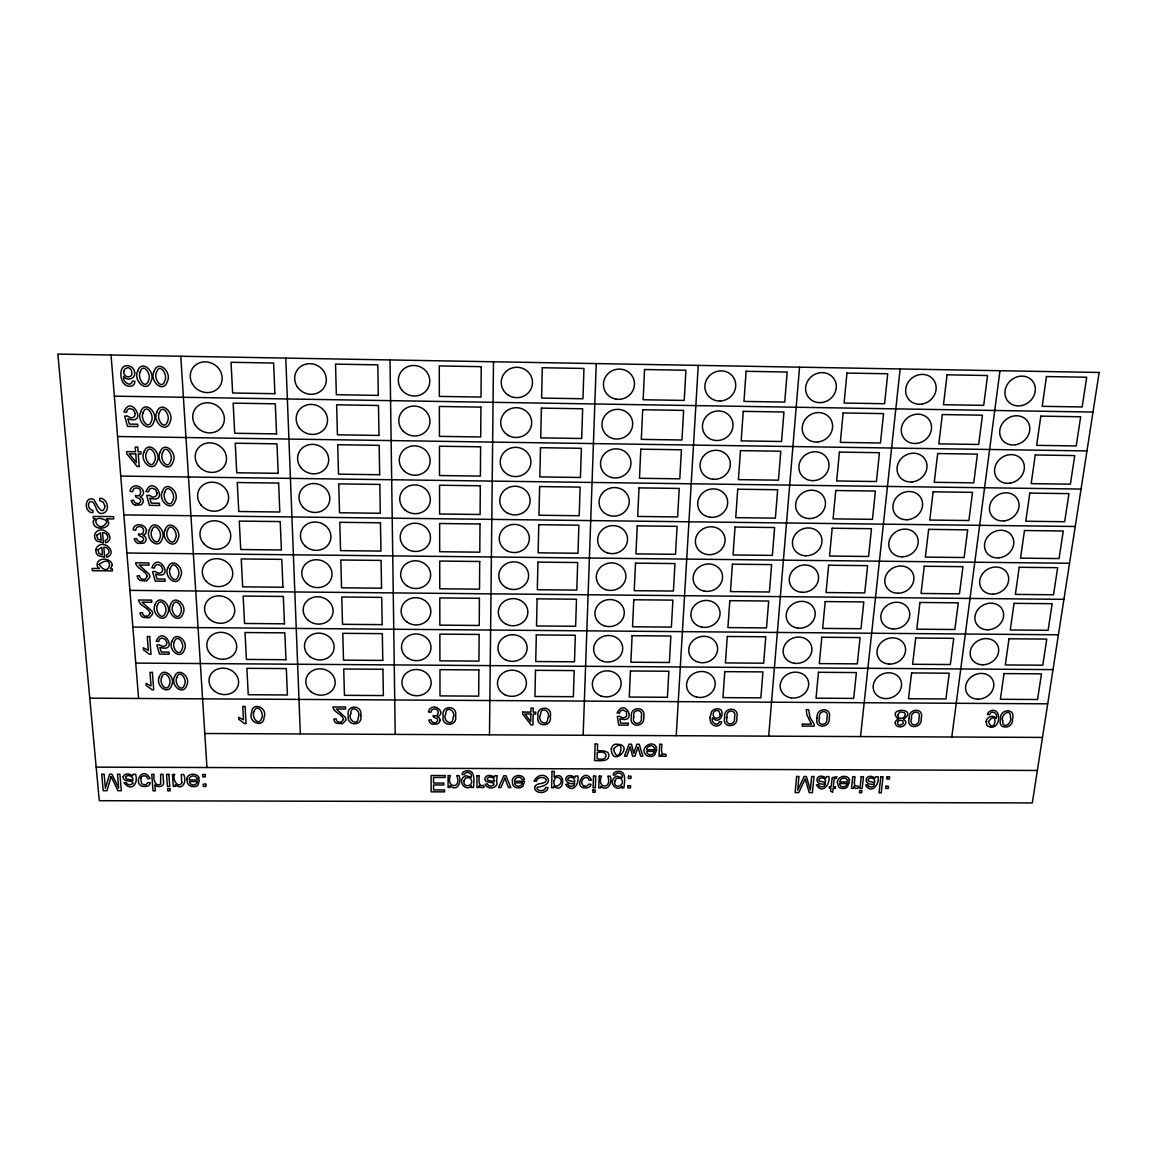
<?xml version="1.0" encoding="UTF-8"?>
<svg xmlns="http://www.w3.org/2000/svg" width="1157" height="1157" viewBox="0 0 1157 1157"><rect width="100%" height="100%" fill="white"/><g stroke="black" fill="none" stroke-linecap="round" stroke-linejoin="round"><path stroke-width="1.5" d="M489.498 734.825L493.489 361.765M583.157 735.274L596.245 363.587M676.223 735.707L698.25 365.381M768.682 736.141L799.545 367.174M860.533 736.575L900.117 368.953M951.806 737.009L999.981 370.717M96.176 767.134L1037.366 770.461M204.803 733.495L1042.486 737.428M135.745 663.091L1053.015 669.614M89.783 698.177L1047.707 703.818M132.853 627.065L1058.424 634.788M129.917 590.374L1063.934 599.34M123.857 514.908L1075.243 526.493M126.923 553.003L1069.531 563.257M120.747 476.077L1081.043 489.064M117.58 436.507L1086.973 450.926M114.341 396.157L1093.003 412.066M135.383 505.19L140.648 504.915A5.279 4.715 24.8 0 0 143.121 501.936L143.222 500.677A4.397 3.934 24.8 0 0 141.385 497.496L140.113 496.787C149.325 493.142 137.813 481.514 131.869 487.502A6.161 5.51 25.3 0 0 130.278 490.221L130.148 491.363L132.679 491.711L133.127 489.99A3.702 3.312 25.4 0 1 136.396 487.994C142.571 487.574 141.892 498.204 135.398 495.427C134.993 498.985 142.166 497.221 140.503 501.863C138.956 505.059 133.879 503.454 133.59 500.157L131.117 500.533L132.679 503.483A5.727 5.12 24.9 0 0 135.383 505.19M584.198 786.167L586.787 786.297L588.855 784.07L591.039 784.374L590.345 785.95A4.585 4.021 -6.4 0 1 588.421 787.541C570.835 791.59 584.271 764.864 591.415 780.122L589.188 780.368C587.467 773.657 579.122 779.89 582.55 784.735A3.514 3.081 -6.3 0 0 584.198 786.167M111.043 355.011L138.58 698.466M180.796 356.24L206.958 767.525M285.779 358.091L300.328 733.943M390.01 359.943L395.217 734.391M104.954 506.289C102.568 517.758 96.421 503.555 93.847 499.549C84.215 495.182 83.723 513.144 92.936 512.696L92.922 510.295C88.727 510.309 86.891 503.83 90.116 501.531C97.202 500.851 94.44 515.906 103.436 513.173C110.682 510.497 107.239 497.929 99.777 498.233L99.762 500.605L103.306 502.225L104.954 506.289M450.145 785.748L450.145 787.425L448.092 787.411L448.092 775.58L450.377 775.595C445.445 788.177 462.12 789.551 456.769 775.609L459.054 775.624C461.874 782.161 457.203 792.27 450.145 785.748M135.138 413.497L134.979 415.349A4.194 3.789 30.1 0 1 133.532 417.272L131.03 417.908L127.096 415.942L124.71 416.202L127.516 426.383L137.857 426.543L137.683 424.229L129.382 424.098L127.849 418.776C148.761 425.935 131.074 392.932 123.929 412.008L126.634 412.268L127.01 410.634A3.861 3.485 30.2 0 1 130.365 408.566L133.59 409.954L135.138 413.497M251.59 712.683C247.656 722.402 263.68 728.679 264.1 717.253C268.106 707.52 251.893 701.07 251.59 712.683M163.542 781.973C164.583 786.905 157.583 787.888 154.908 784.938L155.371 790.838L153.042 790.838L151.755 774.351L154.098 774.351C153.201 778.256 154.705 787.411 160.635 784.171L160.635 774.38L162.978 774.38L163.542 781.973M471.391 786.066L471.391 787.483L473.488 787.483C473.835 781.872 475.903 769.318 466.343 770.88C464.319 770.996 461.961 772.326 462.149 774.64L464.376 774.366C465.779 770.548 472.924 772.89 471.232 777.215L466.199 775.754A4.874 4.281 -0.2 0 0 463.205 777.403C458.071 782.58 466.083 791.634 471.391 786.066M1002.714 720.811C1001.933 730.139 1012.881 723.487 1010.394 717.109C1011.175 707.795 1000.212 714.361 1002.714 720.811M94.585 535.257L94.816 537.889A6.219 5.496 24 0 0 96.971 541.057L103.407 542.835L102.539 532.726C106.979 531.989 110.407 538.988 105.171 540.42L105.692 542.792C116.683 538.8 103.638 524.483 96.219 532.046A6.378 5.626 24 0 0 94.585 535.257M95.857 549.763L96.089 552.381A6.19 5.467 23.2 0 0 98.229 555.519L104.651 557.284L103.783 547.247C108.208 546.494 111.636 553.465 106.415 554.883L106.921 557.24C117.869 553.263 104.853 539.046 97.492 546.567A6.349 5.597 23.3 0 0 95.857 549.763M134.689 372.684C135.731 378.918 126.778 381.448 123.654 376.358C122.208 381.463 130.625 388.101 132.39 381.145L134.964 381.376L134.487 383.459A5.481 4.946 32.2 0 1 131.609 386.004C122.425 388.318 119.157 375.924 121.673 369.17A6.884 6.219 32.8 0 1 124.667 366.176C129.179 364.195 134.545 367.825 134.689 372.684M156.976 492.925L156.802 494.719A4.078 3.673 24.8 0 1 155.4 496.57L152.941 497.192L149.079 495.297L146.751 495.558L149.455 505.349L159.565 505.479L159.42 503.252L151.292 503.15L149.817 498.031C170.238 504.9 153.1 473.141 146.013 491.523L148.66 491.768L149.036 490.206A3.76 3.384 24.9 0 1 152.319 488.211L155.486 489.527L156.976 492.925M476.988 775.682L476.901 787.498L478.955 787.498L478.969 785.719L480.401 787.367L483.019 787.613L484.205 787.136L483.438 785.285C477.841 787.599 479.085 778.386 479.273 775.682L476.988 775.682M478.882 669.932L478.665 696.138L440.007 695.892L439.949 669.657L478.882 669.932M479.157 634.441L478.94 661.124L439.92 660.835L439.862 634.123L479.157 634.441M479.432 598.299L479.229 625.474L439.848 625.142L439.79 597.923L479.432 598.299M479.721 561.492L479.504 589.159L439.776 588.768L439.703 561.058L479.721 561.492M480.01 523.976L479.793 552.178L439.689 551.73L439.631 523.499L480.01 523.976M480.314 485.766L480.097 514.503L439.602 513.997L439.544 485.231L480.314 485.766M480.618 446.819L480.386 476.106L439.515 475.541L439.458 446.226L480.618 446.819M480.936 407.134L480.69 436.97L439.443 436.348L439.371 406.469L480.936 407.134M481.24 366.668L481.008 397.082L439.342 396.403L439.284 365.93L481.24 366.668M162.602 569.128L162.428 570.849A3.992 3.543 20.7 0 1 161.04 572.643L158.625 573.25L154.85 571.428L152.565 571.688L155.197 581.118L165.118 581.204L164.974 579.064L157.005 578.992L155.559 574.046C175.56 580.655 158.842 550.038 151.842 567.798L154.431 568.029L154.807 566.511A3.673 3.269 20.8 0 1 158.046 564.587L161.141 565.86L162.602 569.128M574.566 783.477L573.858 785.719L571.269 786.384L568.926 785.892L567.856 784.142L565.628 784.403C572.223 793.948 579.527 784.822 577.82 776.014L575.463 776L574.957 777.461C564.298 770.432 561.651 785.589 574.566 783.477M633.79 716.964C631.1 725.656 643.234 725.41 641.267 716.993C643.972 708.373 631.794 708.474 633.79 716.964M724.687 717.441C721.606 728.794 738.6 727.955 736.792 717.514C739.916 706.189 722.807 706.855 724.687 717.441M166.782 642.525L166.608 644.189A3.905 3.428 17.4 0 1 165.234 645.924L162.877 646.503L159.16 644.767L156.918 645.013L159.492 654.095L169.24 654.168L169.096 652.1L161.271 652.042L159.854 647.284C179.451 653.647 163.123 624.1 156.209 641.267L158.769 641.484L159.116 640.023A3.601 3.167 17.5 0 1 162.298 638.158L165.335 639.373L166.782 642.525M186.812 778.965L187.434 783.014L188.909 785.024A5.872 5.033 11.9 0 0 192.279 786.586L194.94 786.601A5.727 4.903 11.8 0 0 198.021 785.082L199.409 779.963L189.184 779.934C188.634 775.552 195.417 774.366 196.835 778.343L199.221 778.097C197.399 772.659 187.391 772.833 186.812 778.965M350.745 713.536C347.389 720.421 358.193 726.741 358.308 717.398C361.707 710.543 350.817 704.15 350.745 713.536M494.198 780.932L494.184 781.669L487.979 780.223A1.938 1.707 -1.3 0 1 487.299 778.892L487.473 778.155C489.498 775.667 494.733 777.49 494.198 780.932M496.498 780.7C499.65 788.423 487.039 790.535 485.202 784.157L487.43 783.896L488.543 785.646L490.915 786.153L493.996 784.808C494.429 780.57 483.713 784.374 484.942 778.126C486.33 774.322 491.884 775.045 494.429 777.2L494.907 775.74L497.279 775.74L496.498 780.7M710.181 716.95C708.981 721.823 712.914 727.536 718.237 725.67A4.744 4.194 -14 0 0 721.1 723.544L721.78 721.809L719.524 721.635C717.644 727.232 710.485 722.46 712.394 717.759C721.433 727.449 727.753 705.047 714.578 709.299A5.944 5.279 -14.1 0 0 711.541 711.815L710.181 716.95M895.214 722.561C894.896 727.825 903.111 728.143 905.237 724.239A4.744 4.093 -21.9 0 0 905.757 721.476L903.501 719.22C919.439 707.65 885.018 707.173 898.353 719.191L896.125 720.507L895.214 722.561M522.718 712.076L522.675 713.985L531.034 724.933L532.929 724.947L533.16 714.043L535.705 714.057L535.749 712.148L533.203 712.134L533.29 708.098L530.976 708.084L530.889 712.134L522.718 712.076M123.163 776.694C122.512 783.072 132.997 779.124 133.098 783.477L130.061 784.836L127.588 784.33L126.272 782.551L124.016 782.812C131.348 792.053 138.609 784.084 135.586 774.293L133.142 774.293L132.795 775.769C130.22 773.729 124.377 772.688 123.163 776.694M530.846 714.028L530.687 721.621L524.96 713.999L530.846 714.028M535.517 670.322L534.939 696.471L573.351 696.702L574.19 670.597L535.517 670.322M536.313 634.918L535.72 661.529L574.479 661.818L575.333 635.236L536.313 634.918M537.123 598.849L536.515 625.951L575.622 626.284L576.504 599.21L537.123 598.849M537.947 562.114L537.325 589.723L576.793 590.113L577.69 562.533L537.947 562.114M538.772 524.685L538.15 552.815L577.979 553.263L578.89 525.177L538.772 524.685M539.625 486.562L538.988 515.227L579.194 515.718L580.12 487.097L539.625 486.562M540.493 447.701L539.842 476.915L580.438 477.465L581.378 448.309L540.493 447.701M541.389 408.103L540.724 437.881L581.696 438.489L582.651 408.768L541.389 408.103M542.286 367.738L541.606 398.08L582.969 398.76L583.952 368.461L542.286 367.738M825.476 780.556L825.375 782.436L819.445 781.004A1.924 1.663 -17.3 0 1 818.881 779.688C819.72 776.665 825.23 777.533 825.476 780.556M897.673 714.968L898.439 717.354A3.543 3.066 -22.1 0 0 900.204 718.251L901.751 718.266A3.688 3.196 -22.1 0 0 903.776 717.369A3.601 3.109 -22.1 0 0 905.005 715.648L905.164 714.245A3.514 3.052 -22.1 0 0 904.384 712.538L899.842 712.018L897.673 714.968M360.738 715.503C363.37 726.422 346.03 726.625 348.315 715.431C345.61 704.353 363.067 704.338 360.738 715.503M93.355 521.228C92.112 532.943 115.657 528.272 106.56 518.857L113.733 518.943L113.531 516.629L93.124 516.384L93.312 518.495L95.236 518.524L93.355 521.228M837.379 782.349L838.608 786.919A5.655 4.874 -18.1 0 0 841.573 788.452L844.118 788.467A5.525 4.758 -18.1 0 0 847.314 786.977L849.498 781.987L839.722 781.958C839.751 778.054 846.143 776.231 847.3 780.411L849.628 780.165C848.095 773.787 837.191 776 837.379 782.349M552.034 771.386L551.585 787.715L553.639 787.715L553.682 786.196C564.934 795.221 566.178 769.203 554.145 777.157L554.304 771.401L552.034 771.386M99.14 564.327C109.843 580.872 115.714 551.99 99.14 564.327M656.655 749.779L654.688 754.885A5.583 4.932 -10 0 1 651.507 756.403L648.903 756.389A5.713 5.047 -10 0 1 645.794 754.812C638.924 747.422 653.604 738.788 656.699 747.899L654.327 748.16C653.098 743.965 646.517 745.629 646.662 749.736L656.655 749.779M854.343 782.783L854.719 785.704L858.104 786.138L858.668 787.975L855.587 788.496L853.707 786.558L853.519 788.322L851.523 788.322L852.767 776.665L854.994 776.665L854.343 782.783M112.301 565.079L110.45 568.796L112.287 568.81L112.46 570.907L92.358 570.705L92.155 568.449L99.386 568.521L98.519 567.841A4.946 4.353 22.6 0 1 97.058 564.818C97.174 556.792 111.491 557.703 112.301 565.079M817.146 717.947C813.863 729.315 830.798 728.332 829.179 718.005C832.505 706.652 815.454 707.462 817.146 717.947M106.646 522.299C98.2 536.009 87.744 511.698 105.721 520.26A3.485 3.081 24.6 0 1 106.646 522.299M574.639 781.192L574.61 781.915L568.477 780.469A1.938 1.692 -5.5 0 1 567.827 779.153L568.015 778.415C570.039 775.942 575.26 777.735 574.639 781.192M727.03 717.456C724.166 726.177 736.242 725.829 734.449 717.499C737.313 708.851 725.208 709.053 727.03 717.456M123.799 371.238C122.917 374.897 127.284 378.455 130.539 376.3A4.209 3.804 32.8 0 0 131.884 374.362L131.594 370.529L129.931 368.447A3.63 3.283 32.9 0 0 127.675 367.695L124.739 369.011L123.799 371.238M445.662 714.057C442.133 720.956 452.821 727.189 453.081 717.918C456.639 711.049 445.879 704.743 445.662 714.057M874.663 780.715L874.547 782.595L868.647 781.163A1.924 1.649 -19.2 0 1 868.112 779.847C868.95 776.853 874.446 777.678 874.663 780.715M592.991 790L592.905 792.285L595.161 792.299L595.248 790.014L592.991 790M593.527 776.058L593.078 787.83L595.334 787.83L595.783 776.072L593.527 776.058M595.175 744.038L594.553 760.539C599.037 760.539 609.435 762.376 608.828 754.827A5.568 4.917 -7.4 0 0 607.526 752.281L603.954 750.893L597.388 750.777L597.648 744.052L595.175 744.038M597.301 752.715L597.07 758.616C608.727 762.391 609.088 749.042 597.301 752.715M599.239 776.087L598.762 787.845L600.801 787.859L600.859 786.182C607.078 792.559 613.326 782.407 610.086 776.116L607.815 776.116C612.617 789.869 596.115 788.698 601.495 776.087L599.239 776.087M621.888 786.5L621.815 787.917L623.898 787.917C624.433 782.465 627.051 769.868 617.491 771.401C615.452 771.531 613.094 772.833 613.181 775.147L615.394 774.872C616.826 771.097 623.941 773.368 622.076 777.692L617.144 776.246A4.83 4.238 -8 0 0 614.121 777.88C608.784 782.913 616.493 792.097 621.888 786.5M630.464 670.988L629.249 697.049L667.415 697.281L668.876 671.248L630.464 670.988M632.112 635.699L630.869 662.223L669.382 662.498L670.872 636.017L632.112 635.699M633.79 599.76L632.532 626.776L671.378 627.108L672.911 600.121L633.79 599.76M635.511 563.155L634.224 590.677L673.417 591.053L674.979 563.575L635.511 563.155M637.247 525.871L635.945 553.899L675.5 554.333L677.091 526.348L637.247 525.871M639.026 487.892L637.695 516.441L677.626 516.933L679.231 488.428L639.026 487.892M640.833 449.176L639.474 478.275L679.781 478.824L681.43 449.784L640.833 449.176M642.685 409.737L641.296 439.385L681.979 440.007L683.657 410.388L642.685 409.737M644.565 369.517L643.147 399.758L684.221 400.423L685.927 370.24L644.565 369.517M628.135 723.226L628.049 725.193L618.764 725.15L617.332 716.53L619.501 716.284L622.842 717.933L625.156 717.369A3.688 3.283 -8.9 0 0 626.66 715.72L626.472 711.772L623.233 710.022A3.399 3.037 -8.9 0 0 619.993 711.786L619.487 713.175L617.086 712.987C625.272 696.688 638.071 724.701 619.877 718.685L620.687 723.197L628.135 723.226M628.034 785.661L627.933 787.931L630.493 787.931L630.594 785.675L628.034 785.661M628.482 776.173L628.381 778.459L630.955 778.459L631.057 776.188L628.482 776.173M140.156 372.048C136.916 377.92 145.478 390.733 148.544 380.465C151.871 374.608 143.15 361.751 140.156 372.048M143.092 412.832C139.896 418.632 148.385 431.142 151.408 421.076C154.676 415.276 146.042 402.737 143.092 412.832M455.54 716.024C457.955 726.827 440.73 727.175 443.203 715.952C440.716 704.989 458.071 704.815 455.54 716.024M146.447 452.821C143.294 458.562 151.697 470.783 154.676 460.905C157.916 455.178 149.369 442.929 146.447 452.821M156.484 372.323C153.23 378.194 161.749 390.994 164.844 380.74C168.184 374.882 159.507 362.04 156.484 372.323M151.755 530.557C148.66 536.183 156.904 547.811 159.796 538.323C162.963 532.697 154.59 521.04 151.755 530.557M159.276 413.078C156.05 418.877 164.496 431.387 167.534 421.322C170.846 415.522 162.24 402.998 159.276 413.078M162.472 453.052C159.276 458.794 167.649 471 170.643 461.137C173.912 455.395 165.408 443.174 162.472 453.052M986.068 721.722L987.123 725.772L990.999 727.319A6.031 5.134 -24.7 0 0 995.815 725.425C1001.022 720.695 999.127 707.187 990.262 710.991A4.642 3.963 -25 0 0 988.194 712.77L987.413 714.505L989.539 714.693C991.549 709.039 998.578 713.84 996.264 718.526C993.53 714.158 986.314 716.921 986.068 721.722M157.424 605.386C154.387 610.896 162.486 621.989 165.306 612.848C168.401 607.338 160.172 596.217 157.424 605.386M164.786 492.275C161.633 497.958 169.92 509.861 172.87 500.186C176.11 494.516 167.678 482.57 164.786 492.275M659.721 744.327L659.056 756.259L661.095 756.273L661.197 754.465L662.542 756.143L665.145 756.389L666.345 755.911L665.665 754.031C659.967 756.36 661.659 746.945 661.992 744.327L659.721 744.327M167.461 530.745C164.337 536.356 172.552 547.984 175.474 538.497C178.67 532.885 170.31 521.228 167.461 530.745M161.647 677.481C158.697 682.876 166.637 693.462 169.385 684.669C172.407 679.26 164.337 668.659 161.647 677.481M170.253 568.477C167.172 574.031 175.3 585.384 178.192 576.085C181.345 570.517 173.073 559.135 170.253 568.477M819.474 717.947C816.437 726.683 828.484 726.249 826.85 717.991C829.887 709.328 817.811 709.631 819.474 717.947M909.228 718.439C905.743 729.85 922.621 728.708 921.174 718.497C924.718 707.115 907.71 708.084 909.228 718.439M172.827 605.516C169.79 611.026 177.845 622.119 180.694 612.979C183.804 607.483 175.618 596.361 172.827 605.516M540.493 714.563C536.819 721.476 547.362 727.623 547.782 718.396C551.499 711.526 540.883 705.307 540.493 714.563M988.367 721.664C994.919 736.705 999.185 707.636 988.367 721.664M174.288 641.875C171.279 647.327 179.263 658.159 182.068 649.193C185.149 643.74 177.021 632.893 174.288 641.875M176.79 677.583C173.81 682.977 181.721 693.564 184.484 684.756C187.535 679.361 179.494 668.76 176.79 677.583M464.073 780.686C462.279 789.045 475.18 785.993 470.812 778.994A3.587 3.153 -0.2 0 0 469.163 777.576L465.635 777.909L464.073 780.686M724.788 671.639L722.937 697.613L760.858 697.845L762.955 671.913L724.788 671.639M727.276 636.48L725.396 662.918L763.649 663.192L765.789 636.784L727.276 636.48M729.821 600.671L727.912 627.586L766.498 627.918L768.682 601.033L729.821 600.671M732.41 564.197L730.457 591.603L769.405 591.994L771.618 564.616L732.41 564.197M735.042 527.042L733.061 554.97L772.37 555.403L774.612 527.52L735.042 527.042M737.732 489.209L735.722 517.656L775.378 518.148L777.663 489.744L737.732 489.209M740.466 450.652L738.412 479.634L778.444 480.184L780.787 451.244L740.466 450.652M743.257 411.357L741.16 440.889L781.568 441.497L783.954 412.008L743.257 411.357M746.106 371.296L743.965 401.407L784.75 402.072L787.179 372.019L746.106 371.296M146.462 530.629L145.695 533.637L143.02 535.199L144.292 535.893A4.353 3.876 22.7 0 1 146.1 539.017L145.999 540.247A5.207 4.642 22.7 0 1 143.54 543.168L138.334 543.457A5.655 5.033 22.8 0 1 135.658 541.78L134.111 538.887L136.555 538.511C136.859 541.765 141.863 543.313 143.41 540.189C145.044 535.604 137.958 537.369 138.363 533.869C144.77 536.617 145.464 526.146 139.346 526.58A3.659 3.269 23.2 0 0 136.107 528.547L135.658 530.224L133.156 529.892L133.286 528.778A6.089 5.423 23.2 0 1 134.863 526.088C138.782 522.877 146.028 525.365 146.462 530.629M550.269 716.516C552.482 727.189 535.329 727.724 538.005 716.443C535.734 705.611 553.003 705.264 550.269 716.516M825.23 783.983L824.391 786.196L821.788 786.861L819.518 786.37L818.592 784.634L816.379 784.894C822.02 794.57 830.495 784.62 828.918 776.578L826.604 776.578L826.011 778.01C816.061 771.068 812.301 785.965 825.23 783.983M254.106 711.439C251.04 716.776 258.749 727.088 261.569 718.454C264.707 713.117 256.868 702.791 254.106 711.439M1000.617 718.916C996.915 730.371 1013.763 729.069 1012.491 718.989C1016.236 707.563 999.272 708.691 1000.617 718.916M911.542 718.439C908.332 727.189 920.336 726.654 918.86 718.483C922.086 709.805 910.038 710.196 911.542 718.439M553.899 780.7C552.916 793.268 567.986 780.353 557.5 777.33A3.095 2.719 -4.9 0 0 555.505 777.923L553.899 780.7M874.374 784.142L873.506 786.341L870.903 787.006L868.647 786.514L867.736 784.779L865.552 785.039C871.105 794.743 879.595 784.677 878.149 776.737L875.835 776.737L875.227 778.169C865.422 771.242 861.444 786.095 874.374 784.142M796.638 776.477L795.148 792.588L798.764 792.588L805.2 778.835L809.206 792.617L812.416 792.632L813.978 776.535L811.664 776.521L810.363 790.014L806.386 776.506L804.216 776.492L797.679 790.202L798.952 776.477L796.638 776.477M802.38 724.123L802.206 726.09L814.123 726.148L814.282 724.557L809.958 717.195L808.642 709.646L806.313 709.631L806.718 714.404L811.419 724.166L802.38 724.123M512.334 780.252L512.594 784.244L513.867 786.225A5.698 5.004 -2.8 0 0 517.034 787.772L519.638 787.787A5.554 4.888 -2.9 0 0 522.776 786.283L524.569 781.235L514.561 781.206C514.33 777.056 520.896 775.552 522.183 779.63L524.54 779.384C522.95 773.758 513.158 774.452 512.334 780.252M818.476 672.289L816.018 698.177L853.692 698.394L856.397 672.564L818.476 672.289M821.817 637.247L819.315 663.597L857.308 663.872L860.07 637.565L821.817 637.247M825.201 601.568L822.656 628.396L860.996 628.714L863.802 601.929L825.201 601.568M828.658 565.223L826.069 592.543L864.742 592.919L867.605 565.643L828.658 565.223M832.187 528.214L829.54 556.04L868.574 556.474L871.481 528.691L832.187 528.214M835.773 490.51L833.069 518.857L872.465 519.348L875.43 491.045L835.773 490.51M839.418 452.098L836.67 480.979L876.428 481.529L879.45 452.691L839.418 452.098M843.135 412.962L840.344 442.379L880.463 442.986L883.543 413.613L843.135 412.962M846.938 373.06L844.089 403.055L884.584 403.721L887.723 373.769L846.938 373.06M643.625 717.007C645.62 727.579 628.555 728.259 631.433 716.95C629.365 706.233 646.546 705.727 643.625 717.007M137.654 371.252C132.78 380.436 147.069 394.074 151.075 381.13C155.891 372.019 141.646 358.453 137.654 371.252M140.633 412.051C135.817 421.134 149.962 434.41 153.895 421.727C158.654 412.716 144.567 399.512 140.633 412.051M829.424 786.717L829.265 788.25L830.9 788.264L830.61 791.142L832.693 792.328L833.112 788.264L835.34 788.279L835.499 786.746L833.257 786.731L834.183 778.82L836.352 778.372L836.858 776.622L832.245 777.678L831.059 786.731L829.424 786.717M144.003 452.069C139.259 461.05 153.259 473.98 157.15 461.542C161.835 452.633 147.894 439.776 144.003 452.069M153.997 371.527C149.079 380.725 163.339 394.349 167.36 381.405C172.219 372.294 158.017 358.742 153.997 371.527M156.802 412.297C151.957 421.394 166.073 434.656 170.021 421.972C174.823 412.962 160.765 399.772 156.802 412.297M614.859 781.149C612.805 789.493 625.648 786.427 621.584 779.471A3.558 3.124 -8 0 0 620.007 778.068L616.507 778.386L614.859 781.149M149.354 529.819C144.741 538.627 158.451 550.877 162.226 538.931C166.782 530.21 153.129 518.018 149.354 529.819M160.028 452.286C155.24 461.281 169.211 474.196 173.116 461.773C177.845 452.85 163.932 440.022 160.028 452.286M162.37 491.523C157.641 500.417 171.467 512.985 175.314 500.807C179.971 491.985 166.218 479.49 162.37 491.523M96.783 535.185L97.622 538.902L101.165 540.406L100.5 532.827L96.783 535.185M155.067 604.677C150.569 613.297 164.005 624.91 167.693 613.427C172.118 604.88 158.74 593.339 155.067 604.677M165.075 530.007C160.418 538.8 174.1 551.05 177.889 539.104C182.488 530.383 168.864 518.22 165.075 530.007M613.572 749.027C618.691 769 627.239 734.362 613.572 749.027M859.723 790.506L859.477 792.762L861.69 792.762L861.936 790.506L859.723 790.506M861.227 776.68L859.955 788.351L862.182 788.351L863.455 776.694L861.227 776.68M98.041 549.691L98.895 553.379L102.409 554.868L101.758 547.348L98.041 549.691M167.881 567.769C163.296 576.461 176.833 588.378 180.579 576.678C185.12 568.044 171.626 556.199 167.881 567.769M159.348 676.816C154.966 685.248 168.141 696.268 171.728 685.219C176.023 676.859 162.92 665.897 159.348 676.816M170.484 604.822C165.957 613.427 179.364 625.04 183.066 613.557C187.535 605.024 174.186 593.483 170.484 604.822M171.959 641.195C167.49 649.713 180.767 661.023 184.411 649.757C188.822 641.311 175.604 630.073 171.959 641.195M880.839 776.752L879.002 792.82L881.215 792.82L883.066 776.752L880.839 776.752M174.476 676.917C170.065 685.349 183.211 696.355 186.812 685.306C191.165 676.946 178.077 666.013 174.476 676.917M886.031 786.182L885.77 788.423L888.287 788.423L888.547 786.182L886.031 786.182M887.115 776.766L886.855 779.023L889.386 779.037L889.646 776.781L887.115 776.766M611.272 748.666C611.851 769.535 637.073 743.069 615.119 744.255A5.669 5.018 -8.2 0 0 612.241 746.352L611.272 748.666M911.571 672.94L908.505 698.727L945.92 698.958L949.232 673.2L911.571 672.94M915.722 638.013L912.598 664.277L950.345 664.537L953.73 638.331L915.722 638.013M919.96 602.464L916.778 629.191L954.858 629.509L958.3 602.826L919.96 602.464M924.269 566.25L921.03 593.469L959.457 593.845L962.957 566.67L924.269 566.25M928.652 529.371L925.354 557.096L964.128 557.529L967.686 529.848L928.652 529.371M933.121 491.812L929.765 520.057L968.886 520.534L972.516 492.347L933.121 491.812M937.676 453.544L934.263 482.31L973.731 482.859L977.434 454.137L937.676 453.544M942.319 414.553L938.833 443.869L978.677 444.462L982.452 415.204L942.319 414.553M947.048 374.81L943.505 404.69L983.71 405.355L987.557 375.519L947.048 374.81M140.735 778.227L141.487 783.159A3.645 3.109 13.5 0 0 143.352 784.62L146.042 784.735L147.922 782.479L150.208 782.797L149.672 784.388A4.758 4.05 13.4 0 1 147.879 786.008C130.09 790.217 141.125 762.969 150.092 778.473L147.807 778.719C147.402 775.147 141.443 774.597 140.735 778.227M147.286 576.331L145.261 579.252L142.152 579.209A3.5 3.095 20.9 0 1 139.954 577.285L139.563 575.752L137.061 575.969L137.857 578.254A5.351 4.729 20.9 0 0 140.286 580.525L146.505 580.988L149.788 577.343A6.103 5.395 20.9 0 0 149.152 574.132L139.158 565.021L149.007 565.122L148.834 562.953L135.557 562.808C136.801 569.186 145.58 570.242 147.286 576.331M150.077 613.253L148.067 616.131L144.987 616.088A3.457 3.052 19.2 0 1 142.817 614.208L142.427 612.704L139.939 612.906L140.735 615.148A5.293 4.657 19.2 0 0 143.135 617.39L149.311 617.824L152.55 614.251A6.031 5.308 19.2 0 0 151.929 611.098L142.036 602.175L151.784 602.262L151.625 600.121L138.478 600.006C139.708 606.282 148.371 607.28 150.077 613.253M1004.045 673.591L1000.371 699.291L1037.554 699.508L1041.474 673.851L1004.045 673.591M1009.02 638.78L1005.288 664.942L1042.79 665.217L1046.767 639.098L1009.02 638.78M1014.082 603.347L1010.278 629.987L1048.112 630.305L1052.161 603.708L1014.082 603.347M1019.23 567.277L1015.354 594.394L1053.521 594.77L1057.657 567.682L1019.23 567.277M1024.48 530.528L1020.532 558.151L1059.045 558.571L1063.254 530.991L1024.48 530.528M1029.817 493.099L1025.811 521.243L1064.657 521.72L1068.952 493.634L1029.817 493.099M1035.269 454.976L1031.176 483.64L1070.384 484.176L1074.752 455.569L1035.269 454.976M1040.823 416.13L1036.643 445.344L1076.212 445.937L1080.667 416.78L1040.823 416.13M1046.463 376.546L1042.226 406.309L1082.157 406.96L1086.683 377.254L1046.463 376.546M720.29 714.476L719.929 716.024A3.63 3.225 -14.1 0 1 718.497 717.644C712.755 721.028 710.687 710.427 717.051 710.543A3.138 2.791 -14.1 0 1 718.945 711.15L720.29 714.476M125.766 776.737L125.65 777.475A2.01 1.707 14.1 0 0 126.475 778.835L132.983 780.295C133.46 776.737 129.136 774.467 126.243 776.13L125.766 776.737M439.978 720.175L439.819 721.288A4.802 4.281 2.2 0 1 437.317 723.949L432.4 724.224A5.207 4.642 2.3 0 1 430.014 722.72L428.755 720.131L431.084 719.77C431.243 722.894 435.9 723.964 437.389 721.245C439.212 717.08 432.472 718.728 433.094 715.561C438.734 718.135 440.383 708.648 434.511 708.966A3.37 3.008 2.4 0 0 431.344 710.76L430.809 712.278L428.48 711.989L428.683 710.991A5.597 4.99 2.4 0 1 430.346 708.561C435.929 703.037 446.284 713.638 437.375 716.733L438.503 717.369A4.006 3.558 2.2 0 1 439.978 720.175M1099.15 372.467L1032.319 802.929L99.285 800.702L57.85 354.071L1099.15 372.467M197.08 781.626C197.254 786.312 189.676 785.878 189.415 781.597L197.08 781.626M534.736 786.876C533.551 794.165 547.391 794.367 547.984 787.599L545.656 787.44C545.092 791.214 539.234 791.533 537.123 789.031L537.094 787.295C559.959 784.692 542.402 766.136 533.999 781.105L536.298 781.293C536.935 776.969 544.123 776.188 546.263 779.601C546.191 785.343 536.472 781.713 534.736 786.876M343.484 719.408L341.416 722.113L338.451 722.084A3.283 2.907 7.3 0 1 336.456 720.319L336.152 718.902L333.751 719.104L334.402 721.216A5.018 4.44 7.4 0 0 336.615 723.313L342.53 723.703L345.813 720.334A5.727 5.062 7.3 0 0 345.365 717.369L336.268 708.995L345.639 709.039L345.581 707.028L332.956 706.956C333.852 712.871 342.125 713.768 343.484 719.408M181.794 782.797C178.279 789.378 171.612 778.748 174.75 774.423L172.422 774.423L173.29 786.37L175.387 786.37L175.257 784.677C182.647 791.2 187.145 781.264 183.601 774.452L181.273 774.452L181.794 782.797M522.14 782.87C522.111 787.338 514.648 787.252 514.663 782.841L522.14 782.87M654.182 751.428C654.095 755.868 646.561 755.911 646.705 751.399L654.182 751.428M111.13 776.593L106.994 790.708L103.204 790.694L101.7 774.178L104.13 774.192L105.403 788.264L109.655 774.207L111.925 774.221L118.679 788.062L117.464 774.235L119.894 774.25L121.326 790.752L117.956 790.737L111.13 776.593M634.383 751.385L633.776 753.409L631.505 744.197L629.119 744.182L624.447 756.128L626.805 756.128L630.175 746.684L632.561 756.157L634.889 756.172L638.013 746.974L640.631 756.186L642.829 756.201L639.243 744.226L636.871 744.226L634.383 751.385M897.832 721.578L897.601 723.617A3.008 2.603 -21.8 0 0 900.189 725.193L903.154 723.588L902.865 720.739L899.596 720.175L897.832 721.578M846.996 783.607C846.779 787.845 839.389 788.091 839.678 783.578L846.996 783.607M504.842 778.14L500.952 787.57L498.566 787.555L503.83 775.769L505.956 775.769L510.859 787.599L508.516 787.584L504.842 778.14M168.879 774.409L166.536 774.395L167.432 786.341L169.761 786.355L168.879 774.409M205.208 774.525L202.547 774.51L202.706 776.824L205.353 776.839L205.208 774.525M444.982 775.58L431.069 775.523L431.142 791.851L444.563 791.88L444.563 789.971L433.586 789.942L433.571 784.952L443.854 784.981L443.854 783.072L433.557 783.029L433.542 777.475L444.982 777.504L444.982 775.58M205.816 784.157L203.184 784.157L203.328 786.456L205.975 786.456L205.816 784.157M169.92 788.568L167.591 788.553L167.765 790.867L170.093 790.882L169.92 788.568M246.007 723.559L244.503 723.559L238.732 719.264L238.617 717.253L243.462 719.784L242.753 706.45L245.11 706.464L246.007 723.559M285.967 659.721L246.412 659.432L245.024 632.532L284.839 632.85L285.967 659.721M382.779 660.416L343.499 660.141L342.776 633.327L382.331 633.646L382.779 660.416M286.329 668.587L246.875 668.327L248.249 694.735L287.428 694.981L286.329 668.587M382.924 669.267L343.73 668.992L344.439 695.328L383.372 695.559L382.924 669.267M152.391 672.405L150.005 672.391L151.046 686L146.057 683.397L146.23 685.465L152.189 689.847L153.722 689.847L152.391 672.405M284.463 623.811L244.561 623.478L243.144 596.072L283.32 596.448L284.463 623.811M382.172 624.65L342.53 624.303L341.792 596.998L381.709 597.374L382.172 624.65M149.672 636.567L147.257 636.552L148.313 650.422L143.28 647.761L143.454 649.858L149.47 654.327L151.017 654.341L149.672 636.567M282.944 587.235L242.666 586.845L241.22 558.932L281.787 559.366L282.944 587.235M381.564 588.204L341.546 587.814L340.809 560.002L381.087 560.422L381.564 588.204M280.211 521.576L239.253 521.084L240.728 549.532L281.397 549.98L280.211 521.576M380.465 522.79L339.782 522.299L340.548 550.645L380.942 551.079L380.465 522.79M139.216 466.531L137.162 466.502L126.778 453.79L126.619 451.592L135.571 451.722L135.21 447.05L137.755 447.094L138.102 451.765L140.894 451.794L141.053 453.992L138.276 453.949L139.216 466.531M278.201 473.329L236.751 472.765L235.233 443.218L276.971 443.825L278.201 473.329M379.655 474.717L338.495 474.168L337.699 444.722L379.163 445.329L379.655 474.717M278.606 483.076L237.257 482.527L238.761 511.51L279.82 512.016L278.606 483.076M379.814 484.421L338.755 483.886L339.536 512.753L380.306 513.26L379.814 484.421M276.566 433.904L234.712 433.268L233.15 403.142L275.308 403.822L276.566 433.904M378.99 435.437L337.439 434.815L336.629 404.805L378.484 405.485L378.99 435.437M135.745 453.92L129.28 453.819L136.41 462.67L135.745 453.92M274.889 393.698L232.629 393.004L231.038 362.286L273.616 363.038L274.889 393.698M378.31 395.405L336.354 394.711L335.53 364.122L377.804 364.86L378.31 395.405M213.814 690.584A14.896 13.117 13.7 0 0 238.27 684.987A14.896 13.117 13.7 0 0 219.353 668.558A14.896 13.117 13.7 0 0 213.814 690.584M211.485 654.992A15.055 13.349 15.1 0 0 236.288 649.713A15.055 13.349 15.1 0 0 217.487 632.677A15.055 13.349 15.1 0 0 211.485 654.992M208.911 618.561A15.215 13.58 16.6 0 0 234.206 614.02A15.215 13.58 16.6 0 0 215.853 596.086A15.215 13.58 16.6 0 0 208.911 618.561M206.322 581.421A15.374 13.812 18.4 0 0 232.051 577.661A15.374 13.812 18.4 0 0 214.19 558.831A15.374 13.812 18.4 0 0 206.322 581.421M203.675 543.573A15.547 14.043 20.3 0 0 229.853 540.623A15.547 14.043 20.3 0 0 212.498 520.896A15.547 14.043 20.3 0 0 203.675 543.573M201.014 504.987A15.721 14.289 22.6 0 0 227.582 502.876A15.721 14.289 22.6 0 0 210.776 482.238A15.721 14.289 22.6 0 0 201.014 504.987M198.31 465.635A15.909 14.535 25.1 0 0 225.253 464.405A15.909 14.535 25.1 0 0 209.027 442.856A15.909 14.535 25.1 0 0 198.31 465.635M195.403 425.284A16.111 14.781 28 0 0 222.751 425.429A16.111 14.781 28 0 0 207.522 402.737A16.111 14.781 28 0 0 195.403 425.284M192.481 384.095A16.314 15.027 31.1 0 0 220.163 385.671A16.314 15.027 31.1 0 0 205.989 361.866A16.314 15.027 31.1 0 0 192.481 384.095M311.305 691.973A14.737 13.132 9.3 0 0 335.024 684.481A14.737 13.132 9.3 0 0 315.167 669.556A14.737 13.132 9.3 0 0 311.305 691.973M308.181 620.268A15.027 13.609 11.8 0 0 332.797 613.745A15.027 13.609 11.8 0 0 313.431 597.301A15.027 13.609 11.8 0 0 308.181 620.268M309.845 656.54A14.882 13.363 10.5 0 0 333.939 649.323A14.882 13.363 10.5 0 0 314.183 633.79A14.882 13.363 10.5 0 0 309.845 656.54M299.374 427.96A15.851 14.853 23.7 0 0 326.332 425.848A15.851 14.853 23.7 0 0 309.816 404.458A15.851 14.853 23.7 0 0 299.374 427.96M304.971 545.829A15.33 14.101 15.3 0 0 330.439 540.362A15.33 14.101 15.3 0 0 311.652 522.357A15.33 14.101 15.3 0 0 304.971 545.829M306.677 583.49A15.171 13.841 13.4 0 0 331.669 577.271A15.171 13.841 13.4 0 0 312.419 560.205A15.171 13.841 13.4 0 0 306.677 583.49M297.277 386.771A16.053 15.113 27.6 0 0 324.683 386.496A16.053 15.113 27.6 0 0 309.555 363.674A16.053 15.113 27.6 0 0 297.277 386.771M301.297 468.108A15.677 14.593 20.4 0 0 327.793 464.666A15.677 14.593 20.4 0 0 310.351 444.49A15.677 14.593 20.4 0 0 301.297 468.108M303.235 507.446A15.504 14.347 17.6 0 0 329.181 502.76A15.504 14.347 17.6 0 0 310.871 483.8A15.504 14.347 17.6 0 0 303.235 507.446M406.02 548.302A15.157 14.115 8.1 0 0 430.332 539.581A15.157 14.115 8.1 0 0 409.665 524.135A15.157 14.115 8.1 0 0 406.02 548.302M408.378 693.405A14.607 13.117 3.9 0 0 431.098 683.729A14.607 13.117 3.9 0 0 410.142 670.742A14.607 13.117 3.9 0 0 408.378 693.405M407.221 622.191A14.867 13.609 5.6 0 0 430.737 612.979A14.867 13.609 5.6 0 0 409.911 598.776A14.867 13.609 5.6 0 0 407.221 622.191M407.799 658.131A14.737 13.363 4.7 0 0 430.925 648.672A14.737 13.363 4.7 0 0 410.026 635.092A14.737 13.363 4.7 0 0 407.799 658.131M403.374 431.344A15.634 14.911 15.4 0 0 429.435 425.226A15.634 14.911 15.4 0 0 410.345 406.483A15.634 14.911 15.4 0 0 403.374 431.344M404.386 471.217A15.46 14.636 12.2 0 0 429.811 463.899A15.46 14.636 12.2 0 0 409.94 446.472A15.46 14.636 12.2 0 0 404.386 471.217M405.21 510.136A15.316 14.376 9.9 0 0 430.086 502.095A15.316 14.376 9.9 0 0 409.795 485.665A15.316 14.376 9.9 0 0 405.21 510.136M406.628 585.587A15.012 13.855 6.7 0 0 430.534 576.62A15.012 13.855 6.7 0 0 409.78 561.796A15.012 13.855 6.7 0 0 406.628 585.587M402.014 390.256A15.793 15.186 19.8 0 0 428.842 386.308A15.793 15.186 19.8 0 0 411.313 365.655A15.793 15.186 19.8 0 0 402.014 390.256M507.504 513.101A15.186 14.347 -0.9 0 0 530.108 500.388A15.186 14.347 -0.9 0 0 507.185 488.254A15.186 14.347 -0.9 0 0 507.504 513.101M505.595 659.808A14.636 13.32 -2 0 0 527.144 647.558A14.636 13.32 -2 0 0 504.828 636.755A14.636 13.32 -2 0 0 505.595 659.808M508.4 435.466A15.475 14.896 0.3 0 0 531.685 422.695A15.475 14.896 0.3 0 0 508.559 409.65A15.475 14.896 0.3 0 0 508.4 435.466M506.954 550.775A15.041 14.072 -1.3 0 0 529.356 538.265A15.041 14.072 -1.3 0 0 506.636 526.392A15.041 14.072 -1.3 0 0 506.954 550.775M505.074 694.822A14.506 13.089 -2.1 0 0 526.435 682.76A14.506 13.089 -2.1 0 0 504.322 672.174A14.506 13.089 -2.1 0 0 505.074 694.822M505.884 624.057A14.766 13.566 -1.8 0 0 527.867 611.952A14.766 13.566 -1.8 0 0 505.566 600.555A14.766 13.566 -1.8 0 0 505.884 624.057M507.836 474.587A15.33 14.622 -0.4 0 0 530.889 462.033A15.33 14.622 -0.4 0 0 507.981 449.263A15.33 14.622 -0.4 0 0 507.836 474.587M506.419 587.756A14.896 13.826 -1.6 0 0 528.604 575.448A14.896 13.826 -1.6 0 0 506.101 563.821A14.896 13.826 -1.6 0 0 506.419 587.756M508.516 395.304A15.62 15.186 1.6 0 0 532.48 383.126A15.62 15.186 1.6 0 0 509.615 369.011A15.62 15.186 1.6 0 0 508.516 395.304M602.58 661.182A14.564 13.248 -8.8 0 0 622.582 646.676A14.564 13.248 -8.8 0 0 599.326 638.476A14.564 13.248 -8.8 0 0 602.58 661.182M613.427 438.619A15.417 14.795 -16.9 0 0 632.141 419.933A15.417 14.795 -16.9 0 0 606.398 413.989A15.417 14.795 -16.9 0 0 613.427 438.619M609.334 515.501A15.128 14.246 -12.5 0 0 628.945 498.696A15.128 14.246 -12.5 0 0 604.185 491.363A15.128 14.246 -12.5 0 0 609.334 515.501M616.059 399.136A15.591 15.07 -20.8 0 0 633.602 378.903A15.591 15.07 -20.8 0 0 607.194 374.608A15.591 15.07 -20.8 0 0 616.059 399.136M604.214 625.763A14.708 13.479 -9.4 0 0 624.129 610.708A14.708 13.479 -9.4 0 0 600.497 602.696A14.708 13.479 -9.4 0 0 604.214 625.763M611.359 477.436A15.272 14.52 -14.3 0 0 630.536 459.691A15.272 14.52 -14.3 0 0 605.27 453.038A15.272 14.52 -14.3 0 0 611.359 477.436M607.584 552.945A14.983 13.985 -11.2 0 0 627.311 536.732A14.983 13.985 -11.2 0 0 602.927 529.168A14.983 13.985 -11.2 0 0 607.584 552.945M605.892 589.68A14.839 13.739 -10.2 0 0 625.706 574.06A14.839 13.739 -10.2 0 0 601.698 566.265A14.839 13.739 -10.2 0 0 605.892 589.68M600.975 695.964A14.434 13.002 -8.3 0 0 621.049 682.008A14.434 13.002 -8.3 0 0 598.169 673.62A14.434 13.002 -8.3 0 0 600.975 695.964M713.074 479.244A15.287 14.347 -24.1 0 0 729.214 458.722A15.287 14.347 -24.1 0 0 703.254 456.422A15.287 14.347 -24.1 0 0 713.074 479.244M710.094 517.251A15.128 14.101 -21.4 0 0 726.77 497.611A15.128 14.101 -21.4 0 0 701.185 494.516A15.128 14.101 -21.4 0 0 710.094 517.251M704.295 591.126A14.839 13.609 -17.5 0 0 721.982 573.207A14.839 13.609 -17.5 0 0 697.223 568.651A14.839 13.609 -17.5 0 0 704.295 591.126M716.646 440.528A15.46 14.593 -27.5 0 0 731.455 418.646A15.46 14.593 -27.5 0 0 705.061 418.053A15.46 14.593 -27.5 0 0 716.646 440.528M720.29 400.987A15.648 14.853 -31.6 0 0 733.683 377.818A15.648 14.853 -31.6 0 0 706.956 378.99A15.648 14.853 -31.6 0 0 720.29 400.987M698.973 662.354A14.549 13.132 -14.9 0 0 717.239 645.852A14.549 13.132 -14.9 0 0 693.274 640.342A14.549 13.132 -14.9 0 0 698.973 662.354M706.913 554.492A14.983 13.841 -19.3 0 0 724.441 535.98A14.983 13.841 -19.3 0 0 699.363 531.728A14.983 13.841 -19.3 0 0 706.913 554.492M696.5 697.035A14.419 12.901 -13.9 0 0 714.896 681.083A14.419 12.901 -13.9 0 0 691.264 675.312A14.419 12.901 -13.9 0 0 696.5 697.035M701.489 627.036A14.694 13.363 -16.1 0 0 719.625 609.97A14.694 13.363 -16.1 0 0 695.314 604.735A14.694 13.363 -16.1 0 0 701.489 627.036M813.342 480.647A15.359 14.144 -29.9 0 0 827.284 458.591A15.359 14.144 -29.9 0 0 801.222 459.358A15.359 14.144 -29.9 0 0 813.342 480.647M809.162 518.567A15.186 13.913 -27.3 0 0 824.102 497.539A15.186 13.913 -27.3 0 0 798.359 497.033A15.186 13.913 -27.3 0 0 809.162 518.567M805.344 555.765A15.012 13.667 -25.1 0 0 820.834 535.561A15.012 13.667 -25.1 0 0 795.438 534.245A15.012 13.667 -25.1 0 0 805.344 555.765M797.896 628.092A14.708 13.219 -21.4 0 0 814.441 609.522A14.708 13.219 -21.4 0 0 789.768 606.687A14.708 13.219 -21.4 0 0 797.896 628.092M817.58 441.974A15.533 14.376 -32.9 0 0 830.495 418.921A15.533 14.376 -32.9 0 0 804.173 420.989A15.533 14.376 -32.9 0 0 817.58 441.974M801.584 592.268A14.853 13.436 -23.1 0 0 817.609 572.874A14.853 13.436 -23.1 0 0 792.559 570.791A14.853 13.436 -23.1 0 0 801.584 592.268M821.918 402.52A15.735 14.607 -36.3 0 0 833.749 378.484A15.735 14.607 -36.3 0 0 807.21 381.926A15.735 14.607 -36.3 0 0 821.918 402.52M794.512 663.308A14.564 12.987 -20 0 0 811.231 645.288A14.564 12.987 -20 0 0 786.861 642.149A14.564 12.987 -20 0 0 794.512 663.308M790.954 697.845A14.419 12.77 -18.7 0 0 808.136 680.62A14.419 12.77 -18.7 0 0 784.186 676.787A14.419 12.77 -18.7 0 0 790.954 697.845M902.344 556.835A15.07 13.479 -29 0 0 916.792 535.85A15.07 13.479 -29 0 0 891.382 536.212A15.07 13.479 -29 0 0 902.344 556.835M907.319 519.724A15.243 13.71 -31.1 0 0 920.798 497.756A15.243 13.71 -31.1 0 0 895.084 499.39A15.243 13.71 -31.1 0 0 907.319 519.724M884.816 698.553A14.448 12.626 -22.5 0 0 900.724 680.2A14.448 12.626 -22.5 0 0 876.529 678.32A14.448 12.626 -22.5 0 0 884.816 698.553M893.421 628.989A14.752 13.045 -25.4 0 0 908.635 609.334A14.752 13.045 -25.4 0 0 883.803 608.539A14.752 13.045 -25.4 0 0 893.421 628.989M912.135 481.919A15.431 13.927 -33.4 0 0 924.978 459.184A15.431 13.927 -33.4 0 0 899.003 461.672A15.431 13.927 -33.4 0 0 912.135 481.919M917.024 443.377A15.62 14.144 -35.9 0 0 929.216 419.861A15.62 14.144 -35.9 0 0 903.024 423.26A15.62 14.144 -35.9 0 0 917.024 443.377M897.716 593.237A14.911 13.262 -27.1 0 0 912.728 573.033A14.911 13.262 -27.1 0 0 887.636 572.599A14.911 13.262 -27.1 0 0 897.716 593.237M922.288 404.039A15.822 14.376 -38.6 0 0 933.366 379.597A15.822 14.376 -38.6 0 0 907.03 384.37A15.822 14.376 -38.6 0 0 922.288 404.039M888.952 664.075A14.593 12.828 -23.9 0 0 904.687 645.187A14.593 12.828 -23.9 0 0 880.217 643.639A14.593 12.828 -23.9 0 0 888.952 664.075M977.578 699.146A14.491 12.452 -25.6 0 0 992.851 680.215A14.491 12.452 -25.6 0 0 968.626 679.506A14.491 12.452 -25.6 0 0 977.578 699.146M998.693 557.848A15.142 13.277 -31.7 0 0 1012.086 536.168A15.142 13.277 -31.7 0 0 986.719 538.207A15.142 13.277 -31.7 0 0 998.693 557.848M1004.29 520.852A15.33 13.494 -33.6 0 0 1017.061 498.436A15.33 13.494 -33.6 0 0 991.433 501.328A15.33 13.494 -33.6 0 0 1004.29 520.852M987.818 629.784A14.81 12.872 -28.4 0 0 1002.367 609.594A14.81 12.872 -28.4 0 0 977.564 609.999A14.81 12.872 -28.4 0 0 987.818 629.784M993.212 594.148A14.969 13.074 -30 0 0 1007.197 573.207A14.969 13.074 -30 0 0 982.091 574.422A14.969 13.074 -30 0 0 993.212 594.148M1015.788 444.722A15.721 13.913 -37.7 0 0 1027.242 420.83A15.721 13.913 -37.7 0 0 1001.21 425.53A15.721 13.913 -37.7 0 0 1015.788 444.722M1021.689 405.557A15.923 14.13 -39.9 0 0 1032.463 380.928A15.923 14.13 -39.9 0 0 1006.243 386.568A15.923 14.13 -39.9 0 0 1021.689 405.557M1009.989 483.149A15.518 13.71 -35.6 0 0 1022.108 459.994A15.518 13.71 -35.6 0 0 996.264 463.769A15.518 13.71 -35.6 0 0 1009.989 483.149M982.77 664.783A14.651 12.655 -26.9 0 0 997.522 645.114A14.651 12.655 -26.9 0 0 972.979 645.158A14.651 12.655 -26.9 0 0 982.77 664.783"/></g></svg>
